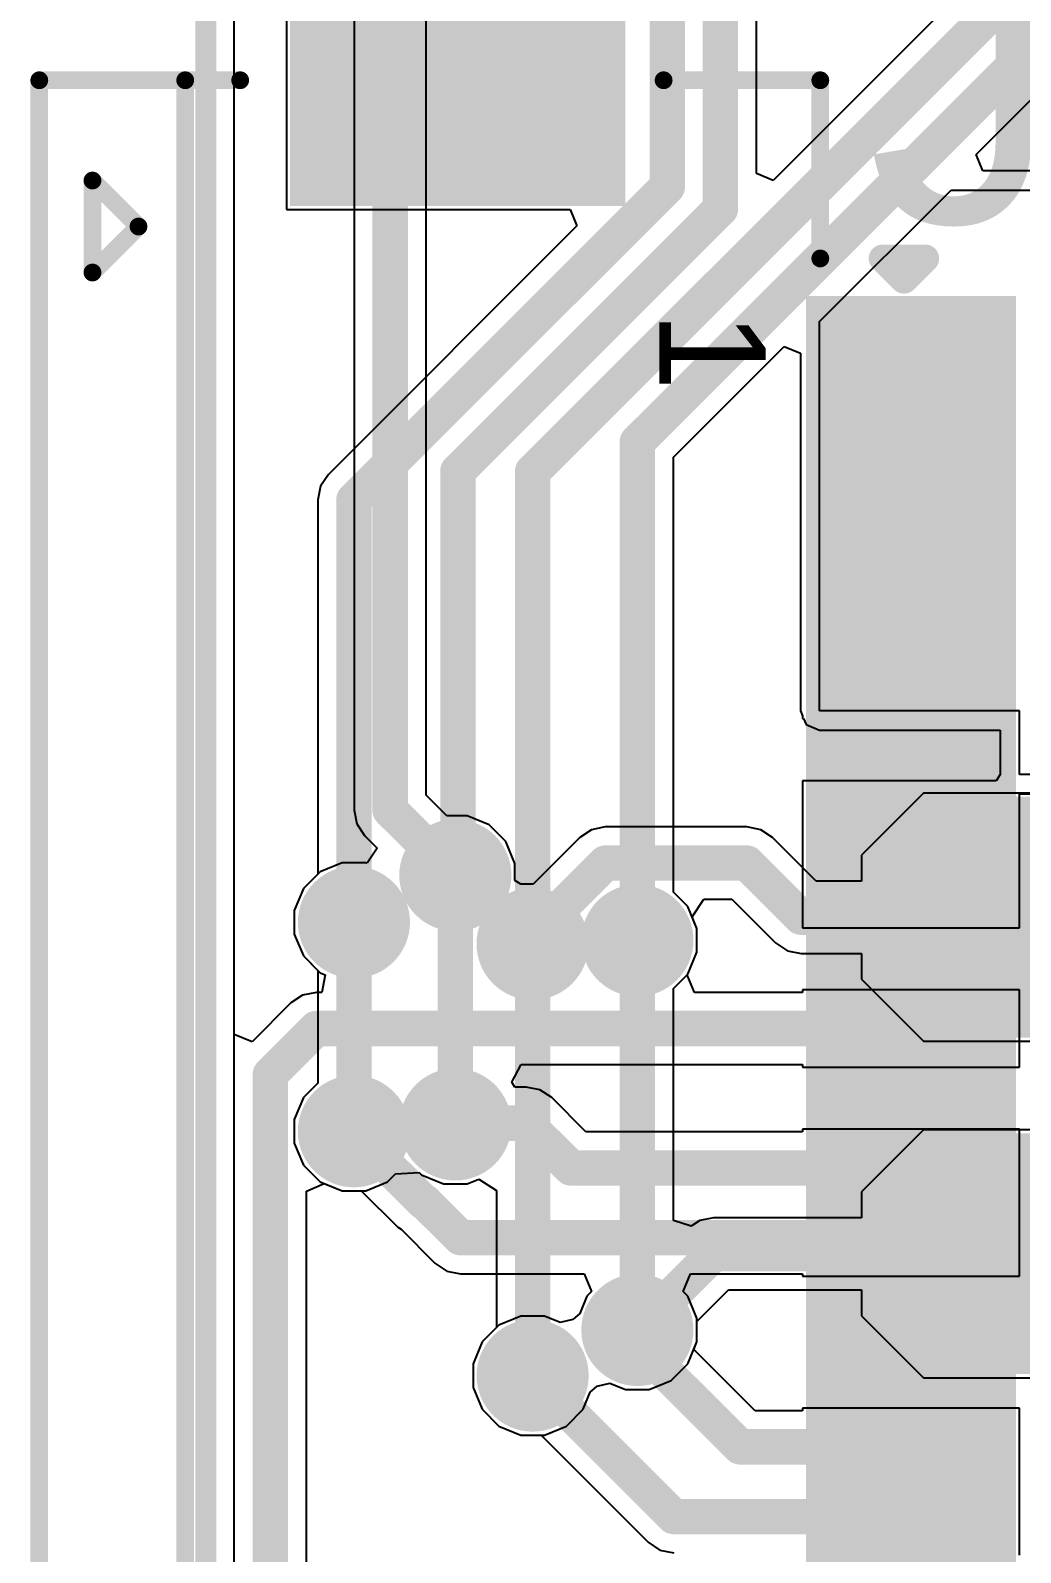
# Model space of a CAD drawing. Header units: millimetres. Extents: x -23 to 83, y -38 to 11.
# Drawn here: x -22.78 to -15.68, y -17.27 to -6.36 of the extents above; entities that cross this region are included whole.
import ezdxf

# ---------------------------------------------------------------- set-up
doc = ezdxf.new("R2010")
doc.units = ezdxf.units.MM
for name, color, linetype in [('BottomLayer', 5, 'Continuous'), ('BottomPaste', 16, 'Continuous'), ('BottomSolder', 6, 'Continuous'), ('Mechanical2', 216, 'Continuous'), ('TopLayer', 1, 'Continuous'), ('TopOverlay', 2, 'Continuous'), ('TopPaste', 8, 'Continuous'), ('TopSolder', 216, 'Continuous'), ('ViaHoleLayer', 16, 'Continuous')]:
    doc.layers.add(name, color=color, linetype=linetype)
doc.styles.add('Arial', font='', dxfattribs={"height": 0.2})
doc.styles.get('Arial').set_extended_font_data('Arial')

# ---------------------------------------------------------------- blocks, each defined once
blk = doc.blocks.new('FH12_30S_0_5SH_55__3')
at = {"layer": 'TopLayer'}
for points in [[(-7.4, 0.975), (-7.4, 2.275), (-7.1, 2.275), (-7.1, 0.975)], [(-6.9, 0.975), (-6.9, 2.275), (-6.6, 2.275), (-6.6, 0.975)], [(-6.4, 0.975), (-6.4, 2.275), (-6.1, 2.275), (-6.1, 0.975)], [(-5.9, 0.975), (-5.9, 2.275), (-5.6, 2.275), (-5.6, 0.975)], [(-5.4, 0.975), (-5.4, 2.275), (-5.1, 2.275), (-5.1, 0.975)], [(-4.9, 0.975), (-4.9, 2.275), (-4.6, 2.275), (-4.6, 0.975)], [(-4.4, 0.975), (-4.4, 2.275), (-4.1, 2.275), (-4.1, 0.975)], [(-3.9, 0.975), (-3.9, 2.275), (-3.6, 2.275), (-3.6, 0.975)], [(-3.4, 0.975), (-3.4, 2.275), (-3.1, 2.275), (-3.1, 0.975)], [(-2.9, 0.975), (-2.9, 2.275), (-2.6, 2.275), (-2.6, 0.975)], [(-2.4, 0.975), (-2.4, 2.275), (-2.1, 2.275), (-2.1, 0.975)], [(-1.9, 0.975), (-1.9, 2.275), (-1.6, 2.275), (-1.6, 0.975)], [(-1.4, 0.975), (-1.4, 2.275), (-1.1, 2.275), (-1.1, 0.975)], [(-0.9, 0.975), (-0.9, 2.275), (-0.6, 2.275), (-0.6, 0.975)], [(-0.4, 0.975), (-0.4, 2.275), (-0.1, 2.275), (-0.1, 0.975)], [(0.1, 0.975), (0.1, 2.275), (0.4, 2.275), (0.4, 0.975)], [(0.6, 0.975), (0.6, 2.275), (0.9, 2.275), (0.9, 0.975)], [(1.1, 0.975), (1.1, 2.275), (1.4, 2.275), (1.4, 0.975)], [(-10.05, -0.525), (-8.25, -0.525), (-8.25, -2.725), (-10.05, -2.725)]]:
    blk.add_hatch(color=1, dxfattribs=at).paths.add_polyline_path(points)
at = {"layer": 'TopPaste'}
blk.add_hatch(color=8, dxfattribs=at).paths.add_polyline_path([(-10.05, -0.525), (-8.25, -0.525), (-8.25, -2.725), (-10.05, -2.725)])
at = {"layer": 'TopSolder'}
for points in [[(-7.502, 0.873), (-7.502, 2.377), (-6.998, 2.377), (-6.998, 0.873)], [(-7.002, 0.873), (-7.002, 2.377), (-6.498, 2.377), (-6.498, 0.873)], [(-6.502, 0.873), (-6.502, 2.377), (-5.998, 2.377), (-5.998, 0.873)], [(-6.002, 0.873), (-6.002, 2.377), (-5.498, 2.377), (-5.498, 0.873)], [(-5.502, 0.873), (-5.502, 2.377), (-4.998, 2.377), (-4.998, 0.873)], [(-5.002, 0.873), (-5.002, 2.377), (-4.498, 2.377), (-4.498, 0.873)], [(-4.502, 0.873), (-4.502, 2.377), (-3.998, 2.377), (-3.998, 0.873)], [(-4.002, 0.873), (-4.002, 2.377), (-3.498, 2.377), (-3.498, 0.873)], [(-3.502, 0.873), (-3.502, 2.377), (-2.998, 2.377), (-2.998, 0.873)], [(-3.002, 0.873), (-3.002, 2.377), (-2.498, 2.377), (-2.498, 0.873)], [(-2.502, 0.873), (-2.502, 2.377), (-1.998, 2.377), (-1.998, 0.873)], [(-2.002, 0.873), (-2.002, 2.377), (-1.498, 2.377), (-1.498, 0.873)], [(-1.502, 0.873), (-1.502, 2.377), (-0.998, 2.377), (-0.998, 0.873)], [(-1.002, 0.873), (-1.002, 2.377), (-0.498, 2.377), (-0.498, 0.873)], [(-0.502, 0.873), (-0.502, 2.377), (0.002, 2.377), (0.002, 0.873)], [(-0.002, 0.873), (-0.002, 2.377), (0.502, 2.377), (0.502, 0.873)], [(0.498, 0.873), (0.498, 2.377), (1.002, 2.377), (1.002, 0.873)], [(0.998, 0.873), (0.998, 2.377), (1.502, 2.377), (1.502, 0.873)], [(1.498, 0.873), (1.498, 2.377), (2.002, 2.377), (2.002, 0.873)], [(-10.152, -0.423), (-8.148, -0.423), (-8.148, -2.827), (-10.152, -2.827)]]:
    blk.add_hatch(color=216, dxfattribs=at).paths.add_polyline_path(points)
at = {"layer": 'TopOverlay'}
for points, const_width in [([(-7.62, 1.575), (-7.772, 1.727)], 0.2), ([(-7.772, 1.422), (-7.772, 1.727)], 0.2), ([(-7.772, 1.422), (-7.62, 1.575)], 0.2), ([(-7.772, 0.975), (-9.05, 0.975)], 0.127), ([(-9.05, -0.148), (-9.05, 0.975)], 0.127), ([(-9.05, -3.577), (-9.05, -3.183)], 0.127), ([(-9.05, -4.623), (-9.05, -3.577)], 0.127), ([(9.04, -3.577), (-9.05, -3.577)], 0.127), ([(-8.331, -4.242), (-8.001, -3.912)], 0.127), ([(-7.671, -4.242), (-8.001, -3.912)], 0.127), ([(-7.671, -4.242), (-8.331, -4.242)], 0.127), ([(9.04, -4.623), (-9.05, -4.623)], 0.127)]:
    blk.add_lwpolyline(points, dxfattribs=dict(at, const_width=const_width))
for points, const_width in [([(-7.822, 1.727, 1), (-7.722, 1.727, 1)], 0.1), ([(-7.822, 1.727, 1), (-7.722, 1.727, 1)], 0.1), ([(-7.67, 1.575, 1), (-7.57, 1.575, 1)], 0.1), ([(-7.67, 1.575, 1), (-7.57, 1.575, 1)], 0.1), ([(-7.822, 1.422, 1), (-7.722, 1.422, 1)], 0.1), ([(-7.822, 1.422, 1), (-7.722, 1.422, 1)], 0.1), ([(-9.082, 0.975, 1), (-9.018, 0.975, 1)], 0.0635), ([(-9.082, 0.975, 1), (-9.018, 0.975, 1)], 0.0635), ([(-7.804, 0.975, 1), (-7.74, 0.975, 1)], 0.0635), ([(-9.082, -0.148, 1), (-9.018, -0.148, 1)], 0.0635), ([(-9.082, -3.183, 1), (-9.018, -3.183, 1)], 0.0635), ([(-9.082, -3.577, 1), (-9.018, -3.577, 1)], 0.0635), ([(-9.082, -3.577, 1), (-9.018, -3.577, 1)], 0.0635), ([(-9.082, -3.577, 1), (-9.018, -3.577, 1)], 0.0635), ([(-8.033, -3.912, 1), (-7.969, -3.912, 1)], 0.0635), ([(-8.033, -3.912, 1), (-7.969, -3.912, 1)], 0.0635), ([(-8.363, -4.242, 1), (-8.299, -4.242, 1)], 0.0635), ([(-8.363, -4.242, 1), (-8.299, -4.242, 1)], 0.0635), ([(-7.703, -4.242, 1), (-7.639, -4.242, 1)], 0.0635), ([(-7.703, -4.242, 1), (-7.639, -4.242, 1)], 0.0635), ([(-9.082, -4.623, 1), (-9.018, -4.623, 1)], 0.0635), ([(-9.082, -4.623, 1), (-9.018, -4.623, 1)], 0.0635)]:
    blk.add_lwpolyline(points, format="xyb", close=True, dxfattribs=dict(at, const_width=const_width))
blk.add_text('1', height=0.762, dxfattribs=at).set_placement((-7.391, -0.178))
blk = doc.blocks.new('T__________B_84')
at = {"layer": 'BottomLayer'}
blk.add_hatch(color=5, dxfattribs=at).paths.add_polyline_path([(0.381, 0.762), (-0.381, 0.762), (-0.762, 0.381), (-0.762, -0.381), (-0.381, -0.762), (0.381, -0.762), (0.762, -0.381), (0.762, 0.381)])
at = {"layer": 'BottomPaste'}
blk.add_hatch(color=16, dxfattribs=at).paths.add_polyline_path([(0.381, 0.762), (-0.381, 0.762), (-0.762, 0.381), (-0.762, -0.381), (-0.381, -0.762), (0.381, -0.762), (0.762, -0.381), (0.762, 0.381)])
at = {"layer": 'BottomSolder'}
blk.add_hatch(color=6, dxfattribs=at).paths.add_polyline_path([(0.4318, 0.8636), (-0.4318, 0.8636), (-0.8636, 0.4318), (-0.8636, -0.4318), (-0.4318, -0.8636), (0.4318, -0.8636), (0.8636, -0.4318), (0.8636, 0.4318)])
blk = doc.blocks.new('T__________B_85')
at = {"layer": 'BottomLayer'}
blk.add_hatch(color=5, dxfattribs=at).paths.add_polyline_path([(0.381, 0.762), (-0.381, 0.762), (-0.762, 0.381), (-0.762, -0.381), (-0.381, -0.762), (0.381, -0.762), (0.762, -0.381), (0.762, 0.381)])
at = {"layer": 'BottomPaste'}
blk.add_hatch(color=16, dxfattribs=at).paths.add_polyline_path([(0.381, 0.762), (-0.381, 0.762), (-0.762, 0.381), (-0.762, -0.381), (-0.381, -0.762), (0.381, -0.762), (0.762, -0.381), (0.762, 0.381)])
at = {"layer": 'BottomSolder'}
blk.add_hatch(color=6, dxfattribs=at).paths.add_polyline_path([(0.4318, 0.8636), (-0.4318, 0.8636), (-0.8636, 0.4318), (-0.8636, -0.4318), (-0.4318, -0.8636), (0.4318, -0.8636), (0.8636, -0.4318), (0.8636, 0.4318)])

msp = doc.modelspace()

# ---------------------------------------------------------------- hatches: boundary and pattern name
at = {"layer": 'BottomLayer'}
h = msp.add_hatch(color=5, dxfattribs=at)
edge = h.paths.add_edge_path()
edge.add_arc((-19.731, -12.414), 0.3, 0, 360)
h = msp.add_hatch(color=5, dxfattribs=at)
edge = h.paths.add_edge_path()
edge.add_arc((-20.458, -12.751), 0.3, 0, 360)
h = msp.add_hatch(color=5, dxfattribs=at)
edge = h.paths.add_edge_path()
edge.add_arc((-19.177, -12.906), 0.3, 0, 360)
h = msp.add_hatch(color=5, dxfattribs=at)
edge = h.paths.add_edge_path()
edge.add_arc((-18.426, -12.881), 0.3, 0, 360)
h = msp.add_hatch(color=5, dxfattribs=at)
edge = h.paths.add_edge_path()
edge.add_arc((-20.458, -14.25), 0.3, 0, 360)
h = msp.add_hatch(color=5, dxfattribs=at)
edge = h.paths.add_edge_path()
edge.add_arc((-19.731, -14.201), 0.3, 0, 360)
h = msp.add_hatch(color=5, dxfattribs=at)
edge = h.paths.add_edge_path()
edge.add_arc((-18.426, -15.675), 0.3, 0, 360)
h = msp.add_hatch(color=5, dxfattribs=at)
edge = h.paths.add_edge_path()
edge.add_arc((-19.177, -16.002), 0.3, 0, 360)
at = {"layer": 'BottomSolder'}
h = msp.add_hatch(color=6, dxfattribs=at)
edge = h.paths.add_edge_path()
edge.add_arc((-19.731, -12.414), 0.402, 0, 360)
h = msp.add_hatch(color=6, dxfattribs=at)
edge = h.paths.add_edge_path()
edge.add_arc((-20.458, -12.751), 0.402, 0, 360)
h = msp.add_hatch(color=6, dxfattribs=at)
edge = h.paths.add_edge_path()
edge.add_arc((-19.177, -12.906), 0.402, 0, 360)
h = msp.add_hatch(color=6, dxfattribs=at)
edge = h.paths.add_edge_path()
edge.add_arc((-18.426, -12.881), 0.402, 0, 360)
h = msp.add_hatch(color=6, dxfattribs=at)
edge = h.paths.add_edge_path()
edge.add_arc((-20.458, -14.25), 0.402, 0, 360)
h = msp.add_hatch(color=6, dxfattribs=at)
edge = h.paths.add_edge_path()
edge.add_arc((-19.731, -14.201), 0.402, 0, 360)
h = msp.add_hatch(color=6, dxfattribs=at)
edge = h.paths.add_edge_path()
edge.add_arc((-18.426, -15.675), 0.402, 0, 360)
h = msp.add_hatch(color=6, dxfattribs=at)
edge = h.paths.add_edge_path()
edge.add_arc((-19.177, -16.002), 0.402, 0, 360)
at = {"layer": 'TopLayer'}
h = msp.add_hatch(color=1, dxfattribs=at)
edge = h.paths.add_edge_path()
edge.add_arc((-19.731, -12.414), 0.3, 0, 360)
h = msp.add_hatch(color=1, dxfattribs=at)
edge = h.paths.add_edge_path()
edge.add_arc((-20.458, -12.751), 0.3, 0, 360)
h = msp.add_hatch(color=1, dxfattribs=at)
edge = h.paths.add_edge_path()
edge.add_arc((-19.177, -12.906), 0.3, 0, 360)
h = msp.add_hatch(color=1, dxfattribs=at)
edge = h.paths.add_edge_path()
edge.add_arc((-18.426, -12.881), 0.3, 0, 360)
h = msp.add_hatch(color=1, dxfattribs=at)
edge = h.paths.add_edge_path()
edge.add_arc((-20.458, -14.25), 0.3, 0, 360)
h = msp.add_hatch(color=1, dxfattribs=at)
edge = h.paths.add_edge_path()
edge.add_arc((-19.731, -14.201), 0.3, 0, 360)
h = msp.add_hatch(color=1, dxfattribs=at)
edge = h.paths.add_edge_path()
edge.add_arc((-18.426, -15.675), 0.3, 0, 360)
h = msp.add_hatch(color=1, dxfattribs=at)
edge = h.paths.add_edge_path()
edge.add_arc((-19.177, -16.002), 0.3, 0, 360)
at = {"layer": 'TopSolder'}
h = msp.add_hatch(color=216, dxfattribs=at)
edge = h.paths.add_edge_path()
edge.add_arc((-19.731, -12.414), 0.402, 0, 360)
h = msp.add_hatch(color=216, dxfattribs=at)
edge = h.paths.add_edge_path()
edge.add_arc((-20.458, -12.751), 0.402, 0, 360)
h = msp.add_hatch(color=216, dxfattribs=at)
edge = h.paths.add_edge_path()
edge.add_arc((-19.177, -12.906), 0.402, 0, 360)
h = msp.add_hatch(color=216, dxfattribs=at)
edge = h.paths.add_edge_path()
edge.add_arc((-18.426, -12.881), 0.402, 0, 360)
h = msp.add_hatch(color=216, dxfattribs=at)
edge = h.paths.add_edge_path()
edge.add_arc((-20.458, -14.25), 0.402, 0, 360)
h = msp.add_hatch(color=216, dxfattribs=at)
edge = h.paths.add_edge_path()
edge.add_arc((-19.731, -14.201), 0.402, 0, 360)
h = msp.add_hatch(color=216, dxfattribs=at)
edge = h.paths.add_edge_path()
edge.add_arc((-18.426, -15.675), 0.402, 0, 360)
h = msp.add_hatch(color=216, dxfattribs=at)
edge = h.paths.add_edge_path()
edge.add_arc((-19.177, -16.002), 0.402, 0, 360)
at = {"layer": 'ViaHoleLayer'}
h = msp.add_hatch(color=16, dxfattribs=at)
edge = h.paths.add_edge_path()
edge.add_arc((-19.731, -12.414), 0.15, 0, 360)
h = msp.add_hatch(color=16, dxfattribs=at)
edge = h.paths.add_edge_path()
edge.add_arc((-20.458, -12.751), 0.15, 0, 360)
h = msp.add_hatch(color=16, dxfattribs=at)
edge = h.paths.add_edge_path()
edge.add_arc((-19.177, -12.906), 0.15, 0, 360)
h = msp.add_hatch(color=16, dxfattribs=at)
edge = h.paths.add_edge_path()
edge.add_arc((-18.426, -12.881), 0.15, 0, 360)
h = msp.add_hatch(color=16, dxfattribs=at)
edge = h.paths.add_edge_path()
edge.add_arc((-19.731, -14.201), 0.15, 0, 360)
h = msp.add_hatch(color=16, dxfattribs=at)
edge = h.paths.add_edge_path()
edge.add_arc((-20.458, -14.25), 0.15, 0, 360)
h = msp.add_hatch(color=16, dxfattribs=at)
edge = h.paths.add_edge_path()
edge.add_arc((-18.426, -15.675), 0.15, 0, 360)
h = msp.add_hatch(color=16, dxfattribs=at)
edge = h.paths.add_edge_path()
edge.add_arc((-19.177, -16.002), 0.15, 0, 360)

# ---------------------------------------------------------------- linework, layer by layer
at = {"layer": 'BottomLayer'}
for p, q in [((-21.315, -19.387), (-21.315, 2.011)), ((-20.457, -0.981), (-20.457, -11.947)), ((-19.939, -11.84), (-19.939, -0.981)), ((-19.792, -11.987), (-19.939, -11.84)), ((-16.375, -11.826), (-16.82, -12.271)), ((-15.486, -11.826), (-16.375, -11.826)), ((-20.457, -11.947), (-20.437, -12.046)), ((-19.646, -11.987), (-19.792, -11.987)), ((-19.489, -12.052), (-19.646, -11.987)), ((-20.437, -12.046), (-20.381, -12.13)), ((-19.369, -12.172), (-19.489, -12.052)), ((-18.755, -12.088), (-18.839, -12.144)), ((-18.656, -12.068), (-18.755, -12.088)), ((-17.641, -12.068), (-18.656, -12.068)), ((-17.542, -12.088), (-17.641, -12.068)), ((-17.458, -12.144), (-17.542, -12.088)), ((-20.381, -12.13), (-20.292, -12.22)), ((-20.292, -12.22), (-20.363, -12.328)), ((-19.304, -12.329), (-19.369, -12.172)), ((-18.839, -12.144), (-19.174, -12.479)), ((-17.145, -12.457), (-17.458, -12.144)), ((-20.542, -12.324), (-20.699, -12.389)), ((-20.373, -12.324), (-20.542, -12.324)), ((-20.363, -12.328), (-20.373, -12.324)), ((-19.304, -12.451), (-19.304, -12.329)), ((-16.82, -12.271), (-16.82, -12.457)), ((-20.699, -12.389), (-20.82, -12.509)), ((-20.82, -12.509), (-20.885, -12.666)), ((-19.262, -12.479), (-19.304, -12.451)), ((-19.174, -12.479), (-19.262, -12.479)), ((-16.82, -12.457), (-17.145, -12.457)), ((-18.033, -12.713), (-17.951, -12.586)), ((-17.951, -12.586), (-17.748, -12.586)), ((-17.748, -12.586), (-17.435, -12.899)), ((-20.885, -12.666), (-20.885, -12.836)), ((-17.999, -12.796), (-18.033, -12.713)), ((-20.885, -12.836), (-20.82, -12.993)), ((-17.999, -12.966), (-17.999, -12.796)), ((-18.064, -13.123), (-17.999, -12.966)), ((-17.435, -12.899), (-17.351, -12.955)), ((-17.351, -12.955), (-17.252, -12.974)), ((-17.252, -12.974), (-16.82, -12.974)), ((-16.82, -12.974), (-16.82, -13.16)), ((-20.82, -12.993), (-20.717, -13.096)), ((-20.717, -13.096), (-20.717, -13.905)), ((-18.167, -13.226), (-18.064, -13.123)), ((-16.82, -13.16), (-16.375, -13.604)), ((-18.167, -14.89), (-18.167, -13.226)), ((-16.375, -13.604), (-15.486, -13.604)), ((-20.717, -13.905), (-20.82, -14.008)), ((-20.82, -14.008), (-20.885, -14.165)), ((-20.885, -14.165), (-20.885, -14.335)), ((-16.375, -14.239), (-16.82, -14.684)), ((-15.486, -14.239), (-16.375, -14.239)), ((-20.885, -14.335), (-20.82, -14.492)), ((-20.82, -14.492), (-20.699, -14.612)), ((-20.699, -14.612), (-20.542, -14.677)), ((-20.373, -14.677), (-20.216, -14.612)), ((-20.216, -14.612), (-20.16, -14.556)), ((-20.16, -14.556), (-19.991, -14.545)), ((-19.991, -14.545), (-19.973, -14.563)), ((-19.973, -14.563), (-19.816, -14.628)), ((-19.646, -14.628), (-19.563, -14.593)), ((-19.563, -14.593), (-19.436, -14.675)), ((-20.542, -14.677), (-20.373, -14.677)), ((-19.816, -14.628), (-19.646, -14.628)), ((-19.436, -14.675), (-19.436, -15.657)), ((-16.82, -14.684), (-16.82, -14.87)), ((-18.04, -14.93), (-18.167, -14.89)), ((-17.979, -14.889), (-18.04, -14.93)), ((-17.88, -14.87), (-17.979, -14.889)), ((-16.82, -14.87), (-17.88, -14.87)), ((-17.999, -15.614), (-17.772, -15.387)), ((-17.772, -15.387), (-16.82, -15.387)), ((-16.82, -15.387), (-16.82, -15.573)), ((-16.82, -15.573), (-16.375, -16.017)), ((-19.436, -15.657), (-19.539, -15.76)), ((-17.999, -15.76), (-17.999, -15.614)), ((-19.539, -15.76), (-19.604, -15.917)), ((-18.064, -15.917), (-17.999, -15.76)), ((-19.604, -15.917), (-19.604, -16.087)), ((-18.184, -16.037), (-18.064, -15.917)), ((-18.341, -16.102), (-18.184, -16.037)), ((-16.375, -16.017), (-15.486, -16.017)), ((-19.604, -16.087), (-19.539, -16.244)), ((-18.815, -16.244), (-18.764, -16.121)), ((-18.764, -16.121), (-18.715, -16.078)), ((-18.715, -16.078), (-18.623, -16.056)), ((-18.623, -16.056), (-18.511, -16.102)), ((-18.511, -16.102), (-18.341, -16.102)), ((-19.539, -16.244), (-19.419, -16.364)), ((-18.935, -16.364), (-18.815, -16.244)), ((-19.419, -16.364), (-19.262, -16.429)), ((-19.092, -16.429), (-18.935, -16.364)), ((-19.262, -16.429), (-19.092, -16.429))]:
    msp.add_line(p, q, dxfattribs=at)
at = {"layer": 'BottomLayer', "const_width": 0.254}
for points in [[(-20.198, -11.947), (-20.198, -0.092)], [(-20.198, -11.947), (-19.731, -12.414)], [(-19.177, -12.849), (-18.656, -12.327)], [(-18.656, -12.327), (-17.641, -12.327)], [(-17.641, -12.327), (-17.252, -12.715)], [(-19.731, -14.201), (-19.731, -12.414)], [(-20.458, -14.25), (-20.458, -12.766)], [(-17.252, -12.715), (-15.931, -12.715)], [(-18.426, -15.675), (-18.426, -12.881)], [(-19.177, -16.002), (-19.177, -12.906)], [(-18.426, -15.675), (-17.88, -15.128)], [(-17.88, -15.128), (-15.931, -15.128)]]:
    msp.add_lwpolyline(points, dxfattribs=at)
at = {"layer": 'BottomLayer', "const_width": 0.127}
for points in [[(-20.262, -11.947, 1), (-20.135, -11.947, 1)], [(-20.262, -11.947, 1), (-20.135, -11.947, 1)], [(-18.719, -12.327, 1), (-18.592, -12.327, 1)], [(-18.719, -12.327, 1), (-18.592, -12.327, 1)], [(-17.704, -12.327, 1), (-17.577, -12.327, 1)], [(-17.704, -12.327, 1), (-17.577, -12.327, 1)], [(-19.794, -12.414, 1), (-19.667, -12.414, 1)], [(-19.794, -12.414, 1), (-19.667, -12.414, 1)], [(-20.521, -12.766, 1), (-20.394, -12.766, 1)], [(-17.316, -12.715, 1), (-17.189, -12.715, 1)], [(-17.316, -12.715, 1), (-17.189, -12.715, 1)], [(-15.994, -12.715, 1), (-15.867, -12.715, 1)], [(-19.241, -12.849, 1), (-19.113, -12.849, 1)], [(-18.49, -12.881, 1), (-18.363, -12.881, 1)], [(-19.241, -12.906, 1), (-19.113, -12.906, 1)], [(-19.794, -14.201, 1), (-19.667, -14.201, 1)], [(-20.521, -14.25, 1), (-20.394, -14.25, 1)], [(-17.943, -15.128, 1), (-17.816, -15.128, 1)], [(-17.943, -15.128, 1), (-17.816, -15.128, 1)], [(-15.994, -15.128, 1), (-15.867, -15.128, 1)], [(-18.49, -15.675, 1), (-18.363, -15.675, 1)], [(-18.49, -15.675, 1), (-18.363, -15.675, 1)], [(-19.241, -16.002, 1), (-19.113, -16.002, 1)]]:
    msp.add_lwpolyline(points, format="xyb", close=True, dxfattribs=at)
at = {"layer": 'Mechanical2', "const_width": 0.152}
msp.add_lwpolyline([(-21.519, -32.989), (-21.519, 2.011)], dxfattribs=at)
at = {"layer": 'TopLayer'}
for p, q in [((-3.856, 6.167), (-17.454, -7.431)), ((-15.998, -7.245), (-3.327, 5.426)), ((-21.315, -13.556), (-21.315, 2.011)), ((-17.572, -7.382), (-17.572, -2.654)), ((-20.942, -5.586), (-20.942, -7.64)), ((-15.949, -7.363), (-15.998, -7.245)), ((-17.454, -7.431), (-17.572, -7.382)), ((-13.008, -7.363), (-15.949, -7.363)), ((-17.12, -8.443), (-16.177, -7.5)), ((-16.177, -7.5), (-11.738, -7.5)), ((-20.942, -7.64), (-18.907, -7.64)), ((-18.907, -7.64), (-18.859, -7.757)), ((-18.859, -7.757), (-20.641, -9.539)), ((-17.12, -11.236), (-17.12, -8.443)), ((-18.167, -9.415), (-17.374, -8.622)), ((-17.374, -8.622), (-17.257, -8.671)), ((-17.257, -8.671), (-17.257, -11.236)), ((-18.167, -12.536), (-18.167, -9.415)), ((-20.641, -9.539), (-20.697, -9.623)), ((-20.697, -9.623), (-20.717, -9.722)), ((-20.717, -9.722), (-20.717, -12.406)), ((-17.257, -11.236), (-17.242, -11.272)), ((-15.688, -11.236), (-17.12, -11.236)), ((-15.688, -11.691), (-15.688, -11.236)), ((-17.242, -11.272), (-17.242, -11.29)), ((-17.242, -11.29), (-17.235, -11.29)), ((-17.235, -11.29), (-17.217, -11.333)), ((-17.217, -11.333), (-17.12, -11.373)), ((-17.12, -11.373), (-15.825, -11.373)), ((-15.825, -11.373), (-15.825, -11.691)), ((-15.855, -11.736), (-17.242, -11.736)), ((-17.242, -11.736), (-17.242, -12.79)), ((-15.825, -11.691), (-15.855, -11.736)), ((-13.897, -11.691), (-15.688, -11.691)), ((-15.688, -12.79), (-15.688, -11.829)), ((-15.688, -11.829), (-13.897, -11.829)), ((-20.717, -12.406), (-20.82, -12.509)), ((-20.82, -12.509), (-20.885, -12.666)), ((-18.064, -12.639), (-18.167, -12.536)), ((-17.999, -12.796), (-18.064, -12.639)), ((-20.885, -12.666), (-20.885, -12.836)), ((-20.885, -12.836), (-20.82, -12.993)), ((-17.999, -12.966), (-17.999, -12.796)), ((-17.242, -12.79), (-15.688, -12.79)), ((-18.064, -13.123), (-17.999, -12.966)), ((-20.82, -12.993), (-20.699, -13.113)), ((-20.699, -13.113), (-20.664, -13.128)), ((-20.664, -13.128), (-20.689, -13.255)), ((-18.069, -13.128), (-18.064, -13.123)), ((-18.016, -13.255), (-18.069, -13.128)), ((-20.826, -13.274), (-20.91, -13.33)), ((-20.727, -13.255), (-20.826, -13.274)), ((-20.689, -13.255), (-20.727, -13.255)), ((-17.242, -13.255), (-18.016, -13.255)), ((-15.688, -13.236), (-17.242, -13.236)), ((-17.242, -13.236), (-17.242, -13.255)), ((-15.688, -13.79), (-15.688, -13.236)), ((-20.91, -13.33), (-21.188, -13.608)), ((-21.188, -13.608), (-21.315, -13.556)), ((-19.327, -13.899), (-19.26, -13.772)), ((-19.26, -13.772), (-17.242, -13.772)), ((-17.242, -13.772), (-17.242, -13.79)), ((-17.242, -13.79), (-15.688, -13.79)), ((-19.305, -13.933), (-19.327, -13.899)), ((-19.224, -13.933), (-19.305, -13.933)), ((-19.125, -13.953), (-19.224, -13.933)), ((-19.04, -14.009), (-19.125, -13.953)), ((-18.795, -14.255), (-19.04, -14.009)), ((-17.242, -14.255), (-18.795, -14.255)), ((-15.688, -14.236), (-17.242, -14.236)), ((-17.242, -14.236), (-17.242, -14.255)), ((-15.688, -15.29), (-15.688, -14.236)), ((-20.798, -14.679), (-20.671, -14.624)), ((-20.671, -14.624), (-20.542, -14.677)), ((-20.798, -20.416), (-20.798, -14.679)), ((-20.542, -14.677), (-20.405, -14.677)), ((-20.405, -14.677), (-20.144, -14.938)), ((-20.144, -14.938), (-20.12, -14.953)), ((-20.12, -14.953), (-19.877, -15.197)), ((-19.877, -15.197), (-19.793, -15.253)), ((-19.793, -15.253), (-19.694, -15.272)), ((-19.694, -15.272), (-18.807, -15.272)), ((-18.807, -15.272), (-18.754, -15.399)), ((-18.098, -15.399), (-18.045, -15.272)), ((-18.045, -15.272), (-17.242, -15.272)), ((-17.242, -15.272), (-17.242, -15.29)), ((-17.242, -15.29), (-15.688, -15.29)), ((-18.788, -15.433), (-18.839, -15.556)), ((-18.754, -15.399), (-18.788, -15.433)), ((-18.064, -15.433), (-18.098, -15.399)), ((-17.999, -15.59), (-18.064, -15.433)), ((-19.262, -15.575), (-19.419, -15.64)), ((-19.092, -15.575), (-19.262, -15.575)), ((-18.98, -15.621), (-19.092, -15.575)), ((-18.888, -15.599), (-18.98, -15.621)), ((-18.839, -15.556), (-18.888, -15.599)), ((-17.999, -15.76), (-17.999, -15.59)), ((-19.419, -15.64), (-19.539, -15.76)), ((-19.539, -15.76), (-19.604, -15.917)), ((-18.022, -15.815), (-17.999, -15.76)), ((-17.582, -16.255), (-18.022, -15.815)), ((-19.604, -15.917), (-19.604, -16.087)), ((-19.604, -16.087), (-19.539, -16.244)), ((-19.539, -16.244), (-19.419, -16.364)), ((-17.242, -16.255), (-17.582, -16.255)), ((-15.688, -16.236), (-17.242, -16.236)), ((-17.242, -16.236), (-17.242, -16.255)), ((-15.688, -17.29), (-15.688, -16.236)), ((-19.419, -16.364), (-19.262, -16.429)), ((-19.262, -16.429), (-19.116, -16.429)), ((-19.116, -16.429), (-18.349, -17.196)), ((-18.349, -17.196), (-18.265, -17.253)), ((-18.265, -17.253), (-18.166, -17.272))]:
    msp.add_line(p, q, dxfattribs=at)
at = {"layer": 'TopLayer', "const_width": 0.254}
for points in [[(-19.177, -9.52), (-3.592, 6.066)], [(-18.426, -9.307), (-3.434, 5.685)], [(-18.212, -7.477), (-18.212, -2.144)], [(-17.831, -7.635), (-17.831, -2.546)], [(-20.458, -9.722), (-18.212, -7.477)], [(-19.712, -9.516), (-17.831, -7.635)], [(-18.426, -12.881), (-18.426, -9.307)], [(-19.712, -12.395), (-19.712, -9.516)], [(-19.177, -12.906), (-19.177, -9.52)], [(-20.458, -12.751), (-20.458, -9.722)], [(-19.731, -12.414), (-19.712, -12.395)], [(-21.057, -13.843), (-20.727, -13.513)], [(-20.727, -13.513), (-16.465, -13.513)], [(-21.057, -20.523), (-21.057, -13.843)], [(-19.731, -14.201), (-19.723, -14.192)], [(-19.723, -14.192), (-19.224, -14.192)], [(-19.224, -14.192), (-18.902, -14.513)], [(-20.458, -14.258), (-20.458, -14.25)], [(-20.458, -14.258), (-19.96, -14.755)], [(-18.902, -14.513), (-16.465, -14.513)], [(-19.96, -14.755), (-19.953, -14.755)], [(-19.953, -14.755), (-19.694, -15.013)], [(-19.694, -15.013), (-16.465, -15.013)], [(-18.528, -15.675), (-17.689, -16.513)], [(-19.177, -16.002), (-18.166, -17.013)], [(-17.689, -16.513), (-16.465, -16.513)], [(-18.166, -17.013), (-16.465, -17.013)]]:
    msp.add_lwpolyline(points, dxfattribs=at)
at = {"layer": 'TopLayer', "const_width": 0.127}
for points in [[(-18.275, -7.477, 1), (-18.148, -7.477, 1)], [(-18.275, -7.477, 1), (-18.148, -7.477, 1)], [(-17.894, -7.635, 1), (-17.767, -7.635, 1)], [(-17.894, -7.635, 1), (-17.767, -7.635, 1)], [(-18.49, -9.307, 1), (-18.363, -9.307, 1)], [(-18.49, -9.307, 1), (-18.363, -9.307, 1)], [(-19.776, -9.516, 1), (-19.649, -9.516, 1)], [(-19.776, -9.516, 1), (-19.649, -9.516, 1)], [(-19.241, -9.52, 1), (-19.113, -9.52, 1)], [(-19.241, -9.52, 1), (-19.113, -9.52, 1)], [(-20.521, -9.722, 1), (-20.394, -9.722, 1)], [(-20.521, -9.722, 1), (-20.394, -9.722, 1)], [(-19.794, -12.414, 1), (-19.667, -12.414, 1)], [(-19.776, -12.395, 1), (-19.649, -12.395, 1)], [(-19.776, -12.395, 1), (-19.649, -12.395, 1)], [(-20.521, -12.751, 1), (-20.394, -12.751, 1)], [(-18.49, -12.881, 1), (-18.363, -12.881, 1)], [(-19.241, -12.906, 1), (-19.113, -12.906, 1)], [(-20.791, -13.513, 1), (-20.664, -13.513, 1)], [(-20.791, -13.513, 1), (-20.664, -13.513, 1)], [(-16.528, -13.513, 1), (-16.401, -13.513, 1)], [(-21.12, -13.843, 1), (-20.993, -13.843, 1)], [(-21.12, -13.843, 1), (-20.993, -13.843, 1)], [(-19.794, -14.201, 1), (-19.667, -14.201, 1)], [(-19.786, -14.192, 1), (-19.659, -14.192, 1)], [(-19.786, -14.192, 1), (-19.659, -14.192, 1)], [(-19.287, -14.192, 1), (-19.16, -14.192, 1)], [(-19.287, -14.192, 1), (-19.16, -14.192, 1)], [(-20.521, -14.25, 1), (-20.394, -14.25, 1)], [(-20.521, -14.258, 1), (-20.394, -14.258, 1)], [(-20.521, -14.258, 1), (-20.394, -14.258, 1)], [(-18.966, -14.513, 1), (-18.839, -14.513, 1)], [(-18.966, -14.513, 1), (-18.839, -14.513, 1)], [(-16.528, -14.513, 1), (-16.401, -14.513, 1)], [(-20.024, -14.755, 1), (-19.897, -14.755, 1)], [(-20.024, -14.755, 1), (-19.897, -14.755, 1)], [(-20.016, -14.755, 1), (-19.889, -14.755, 1)], [(-20.016, -14.755, 1), (-19.889, -14.755, 1)], [(-19.757, -15.013, 1), (-19.63, -15.013, 1)], [(-19.757, -15.013, 1), (-19.63, -15.013, 1)], [(-16.528, -15.013, 1), (-16.401, -15.013, 1)], [(-18.591, -15.675, 1), (-18.464, -15.675, 1)], [(-19.241, -16.002, 1), (-19.113, -16.002, 1)], [(-17.753, -16.513, 1), (-17.626, -16.513, 1)], [(-17.753, -16.513, 1), (-17.626, -16.513, 1)], [(-16.528, -16.513, 1), (-16.401, -16.513, 1)], [(-18.229, -17.013, 1), (-18.102, -17.013, 1)], [(-18.229, -17.013, 1), (-18.102, -17.013, 1)], [(-16.528, -17.013, 1), (-16.401, -17.013, 1)]]:
    msp.add_lwpolyline(points, format="xyb", close=True, dxfattribs=at)

# ---------------------------------------------------------------- block references
at = {"rotation": 270}
for name, p in [('FH12_30S_0_5SH_55__3', (-18.09, -15.763)), ('T__________B_85', (-15.931, -12.715)), ('T__________B_84', (-15.931, -15.128))]:
    msp.add_blockref(name, p, dxfattribs=at)

# ---------------------------------------------------------------- texts
at = {"layer": 'TopOverlay', "style": 'Arial'}
msp.add_text('J1', height=1.968, dxfattribs=at).set_placement((-16.774, -7.734))

doc.saveas('drawing.dxf')
